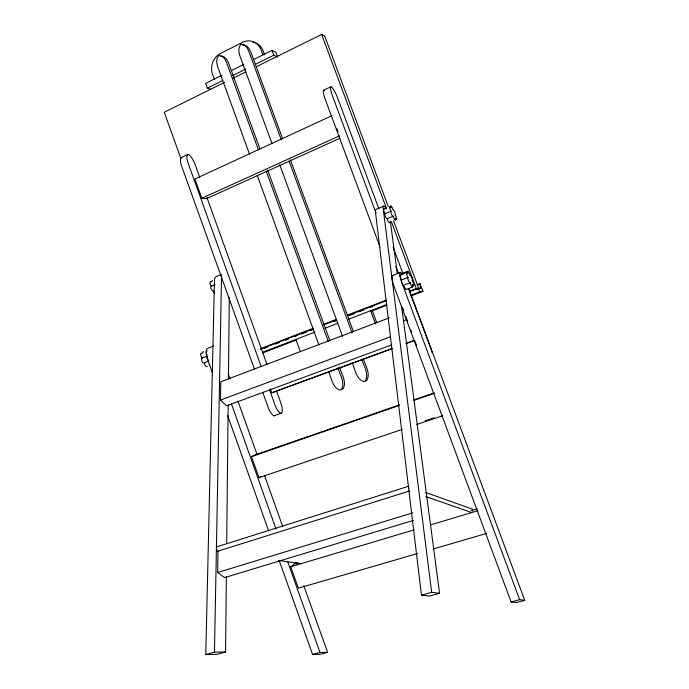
<?xml version="1.0" encoding="UTF-8"?>
<svg xmlns="http://www.w3.org/2000/svg" width="689" height="689" viewBox="0 0 689 689"><rect width="100%" height="100%" fill="white"/><g stroke="black" fill="none" stroke-linecap="round" stroke-linejoin="round"><path stroke-width="1.03" d="M220.928 274.567L216.234 276.539L214.968 277.641L214.477 280.07L205.778 654.55L216.992 654.369L225.553 652.018L226.345 576.814M226.698 543.5L228.154 404.908M228.429 379.122L229.291 297.467M205.778 654.55L214.46 652.156L221.557 274.868M413.478 520.367L224.605 577.615L217.646 572.525L218 551.217M391.697 344.888L226.612 405.812L220.489 400.059L220.79 381.758L389.276 317.87M404.822 284.721L410.299 282.748A2.963 0.732 68.6 0 1 408.508 280.759A2.963 0.732 68.6 0 1 408.06 277.426L401.635 279.941A2.954 0.749 68.6 0 0 402.066 283.274A2.954 0.749 68.6 0 0 403.875 285.246L403.943 285.358A2.945 0.741 68.7 0 0 405.244 288.622A2.945 0.741 68.7 0 0 406.372 289.165M393.195 216.045L393.161 216.182A2.782 0.663 67.8 0 1 391.43 214.107A2.782 0.663 67.8 0 1 391.051 211.17L385.065 213.668A2.773 0.672 67.7 0 0 385.427 216.604A2.773 0.672 67.7 0 0 387.175 218.671L393.23 216.294A2.773 0.655 67.8 0 0 395.012 220.092A2.773 0.655 67.8 0 0 395.236 218.172L395.262 218.146A2.756 0.655 67.8 0 0 396.649 218.999A2.756 0.655 67.8 0 0 395.159 215.037L395.124 214.908A2.747 0.646 67.8 0 0 394.737 211.997A2.747 0.646 67.8 0 0 393.031 209.93L392.963 209.818A2.756 0.655 67.7 0 0 391.188 206.028A2.756 0.655 67.7 0 0 390.956 207.914L390.921 207.932A2.773 0.655 67.7 0 0 389.518 207.044A2.773 0.655 67.7 0 0 391.016 211.032L391.163 211.213M208.104 361.243L204.332 362.853A2.739 1.214 68.8 0 1 202.032 361.26A2.739 1.214 68.8 0 1 202.161 357.97L206.933 356.17M386.331 208.689L385.065 206.795L383.721 206.114L382.989 207.019L431.667 592.325L439.573 593.307L401.48 305.391M262.802 392.446L268.236 407.612A10.456 4.16 70.4 0 0 273.955 415.837L281.775 412.995A10.533 4.143 70.3 0 0 280.862 402.996L276.496 390.844M274.567 415.898L274.989 415.433M402.092 273.912A11.782 2.963 68.6 0 0 400.869 272.534L400.051 272.603A11.722 2.937 68.6 0 0 401.945 282.972L519.644 599.68L524.742 600.369L408.732 288.493M400.352 272.276L392.093 275.738A11.687 3.014 68.7 0 0 393.927 286.099L511.092 601.945L516.302 602.591L524.742 600.369M417.637 553.491L298.363 588.173L290.749 566.797L294.711 563.688L297.794 562.758M399.723 404.77L255.826 454.611L251.511 456.626L259.004 477.675L261.553 476.34M221.944 75.265L205.641 83.369L207.355 88.106L210.877 89.269M231.478 70.519L243.872 64.353M253.406 59.616L272.009 50.366L275.919 52.209L277.693 57.015L273.791 55.215L272.009 50.366M207.355 88.106L222.762 80.475M232.391 75.712L245.87 69.038M255.498 64.266L273.791 55.215M224.726 82.335L164.258 112.204L180.931 158.659M233.364 78.072L245.844 71.906M256.394 66.687L321.66 34.45L324.777 36.25M254.456 369.183L181.543 165.885A10.395 3.97 64.4 0 1 181.267 157.557L187.709 154.508L188.932 154.741A10.473 3.953 64.5 0 1 194.909 164.025L199.646 177.185M379.992 246.886L324.958 98.536A10.972 2.713 66 0 1 323.718 90.181L330.901 86.788L331.831 87.202A11.058 2.67 66 0 1 337.395 97.356L378.89 208.913M332.055 115.631L194.918 179.002L201.834 198.251L206.321 198.716L340.03 138.231M201.834 198.251L339.548 135.819M383.721 206.114L376.306 209.223L375.557 210.145L375.531 212.522L421.461 595.141L429.54 596.063L439.573 593.307M214.52 293.643A2.592 1.059 67.2 0 1 213.504 290.947L213.426 290.853A2.601 1.068 67.1 0 1 211.273 289.13A2.601 1.068 67.1 0 1 211.377 286.193L215.028 284.755M213.461 345.938L207.001 348.668A10.903 4.737 68.8 0 0 207.467 358.823L212.505 372.999M401.342 273.791L407.724 271.285M400.171 274.868L406.579 272.344M417.482 284.635L420.152 283.773L422.977 291.361L410.945 295.986M417.146 284.936L420.152 283.773M406.183 289.458L412.599 286.977M260.485 348.677L313.426 328.24M323.417 324.39L336.396 319.377M347.385 315.131L386.34 300.094M409.318 291.223L416.311 288.527L421.005 287.916L419.489 283.859M260.339 349.245L313.34 328.799M323.279 324.993L336.361 319.954M347.342 315.674L386.555 300.593M409.344 291.757L418.679 288.2L393.488 220.669M264.395 348.298L267.401 347.135M275.436 344.044L279.45 342.493M285.479 340.168L288.484 339.014M294.513 336.688L297.519 335.526M301.541 333.976L306.553 332.038M310.575 330.496L313.581 329.333M333.665 321.591L336.671 320.428M349.728 315.398L354.74 313.461M358.762 311.91L363.783 309.981M369.804 307.656L372.818 306.493M415.984 289.845L421.005 287.916M262.397 352.32L314.839 332.167M324.812 328.334L337.765 323.348M348.737 319.136L386.675 304.555M410.678 295.331L419.679 291.869L422.977 291.361M262.561 352.975L296.649 339.884M371.845 311.006L386.882 305.227M403.573 320.738L406.596 319.601M220.489 400.059L390.517 336.792M270.312 388.846L271.742 392.808L392.23 348.513M406.286 343.337L414.313 340.392M392.79 348.419L271.742 392.808M405.924 343.596L414.003 340.624M413.908 399.861L434.182 392.842M251.511 456.626L398.922 405.597M414.175 400.318L434.509 393.281M425.096 420.833L434.259 417.741M259.004 477.675L402.204 429.393M416.423 424.596L442.829 415.691M409.611 490.973L217.156 551.424L216.389 546.98L408.456 486.305L408.913 488.174M217.646 572.525L412.857 512.805M471.112 510.704L477.262 508.852M290.749 566.797L414.253 529.789M430.72 524.854L478.063 510.67M433.054 549.004L486.52 533.458M421.461 595.141L431.667 592.325M181.267 157.557L181.793 157.411M279.097 560.303L312.573 654.455L319.989 652.492L327.602 652.38L303.754 585.521M511.092 601.945L519.644 599.68M327.602 652.38L320.273 654.309L312.573 654.455M242.984 45.035L243.863 44.888M220.893 56.179L221.755 56.042M323.718 90.181L324.665 90.586M365.127 380.991L366.815 380.388C370.863 373.223 365.161 365.428 363.275 358.556M341.443 389.509L343.105 388.906C347.092 381.758 341.417 374.015 339.556 367.159M214.46 652.156L225.553 652.018M281.362 413.46L280.759 413.4A10.481 4.108 70.3 0 1 275.057 405.141L269.623 390M278.752 560.45L301.05 563.714M425.785 496.588L471.276 512.409M425.656 492.454L472.206 509.085L472.757 511.1M392.403 275.411L392.928 275.66M202.325 357.979L202.135 357.824A2.73 1.206 68.6 0 1 200.688 354.697A2.73 1.206 68.6 0 1 201.627 353.121M211.523 286.219L211.351 286.064A2.592 1.059 67 0 1 209.964 282.869A2.592 1.059 67 0 1 211.11 281.939M244.474 45.043L246.912 47.524L248.729 50.995L281.327 139.893M222.237 56.265L224.648 58.729L226.431 62.174L258.444 149.926M401.739 279.975L401.592 279.794A2.945 0.741 68.6 0 1 400.068 276.151A2.945 0.741 68.6 0 1 400.722 275.126M408.164 277.46L408.017 277.279A2.954 0.723 68.6 0 1 406.415 273.016A2.954 0.723 68.6 0 1 407.854 273.697L407.879 273.671A2.937 0.715 68.6 0 1 408.069 271.423A2.937 0.715 68.6 0 1 409.938 275.393L410.007 275.514A2.928 0.715 68.6 0 1 411.772 277.486A2.928 0.715 68.6 0 1 412.237 280.776L412.272 280.923A2.937 0.715 68.7 0 1 413.865 285.168A2.937 0.715 68.7 0 1 412.461 284.514L412.427 284.548A2.954 0.723 68.7 0 1 412.255 286.848A2.954 0.723 68.7 0 1 410.368 282.86L410.325 282.576M385.177 213.719L385.03 213.53A2.765 0.672 67.7 0 1 383.644 210.309A2.765 0.672 67.7 0 1 384.049 209.137M324.743 36.224L388.251 206.562M418.344 288.286L419.679 291.869M321.66 34.45L386.641 208.879M391.524 221.979L416.311 288.527M393.092 247.101L403.186 274.239M408.792 289.32L430.849 348.617A11.127 2.799 69.6 0 1 432.124 352.647M376.005 213.039L332.193 95.134A11.007 2.644 66.1 0 1 330.901 86.788M395.848 266.445L398.475 273.499M336.93 128.757L338.049 131.78M402.462 307.432L403.582 310.463M405.83 316.518L407.699 321.565M410.696 329.635L411.824 332.666M414.812 340.736L416.69 345.783M376.65 322.478L372.206 310.42L370.665 310.705L375.505 323.839M264.585 54.819L263.172 50.969A15.942 14.219 -74.4 0 0 252.803 42.003M262.94 54.879L261.165 50.047A16.011 14.28 -74.4 0 0 242.416 42.373L220.497 53.466A15.838 14.073 -76.3 0 0 212.591 74.309L214.313 79.054M282.611 138.661L250.796 51.916L248.987 48.463L246.559 45.991L240.883 44.079L239.014 47.799L238.868 51.572L239.763 55.49L271.922 143.372M290.388 159.848L353.285 331.323M289.104 161.105L352.079 332.847M361.708 359.115C363.611 366.005 369.313 373.826 365.256 381.008L363.559 381.62C355.834 378.717 355.128 369.097 352.131 362.595M279.682 164.593L342.519 336.327M259.925 148.919L228.584 63.035L226.81 59.607L224.407 57.153L218.706 55.292L216.88 58.97L216.734 62.708L217.621 66.592L249.564 154.345M267.668 170.131L329.971 340.891M266.169 171.105L328.334 341.563M337.903 367.788C339.772 374.652 345.439 382.412 341.443 389.569L339.772 390.163C332.468 387.425 331.607 378.433 328.86 372.215M257.273 175.523L318.947 344.982M295.9 339.444L300.18 351.261M206.924 197.433L267.022 364.515M261.277 366.781L188.019 162.845A10.421 3.919 64.5 0 1 187.709 154.508M228.248 373.817L230.057 378.881M238.006 401.162L257.152 454.852M264.378 475.109L282.8 526.766M295.443 562.224L296.167 564.248M231.366 403.651L276.039 529.083M287.563 561.457L319.989 652.492M227.62 415.519L268.658 530.935M387.201 218.534L387.244 218.783A2.765 0.672 67.8 0 0 388.579 222.03A2.765 0.672 67.8 0 0 389.595 222.297M390.336 221.143L397.243 273.395M204.418 362.681L204.418 362.957A2.73 1.206 68.9 0 0 205.632 365.98A2.73 1.206 68.9 0 0 207.234 366.264M401.213 275.161A2.928 0.732 68.6 0 1 401.696 273.929M209.223 364.765A2.722 1.197 68.9 0 1 209.077 365.015M202.661 353.19A2.722 1.197 68.6 0 1 203.694 351.812M207.096 354.956A2.739 1.197 68.6 0 1 206.192 352.079A2.739 1.197 68.6 0 1 207.148 350.951M208.362 360.373A2.747 1.197 68.8 0 1 207.105 356.704M384.686 209.094A2.756 0.663 67.7 0 1 385.056 208.379M390.697 221.453A2.747 0.663 67.8 0 1 390.379 221.996M211.799 281.577A2.584 1.051 67 0 1 212.513 280.759"/></g></svg>
